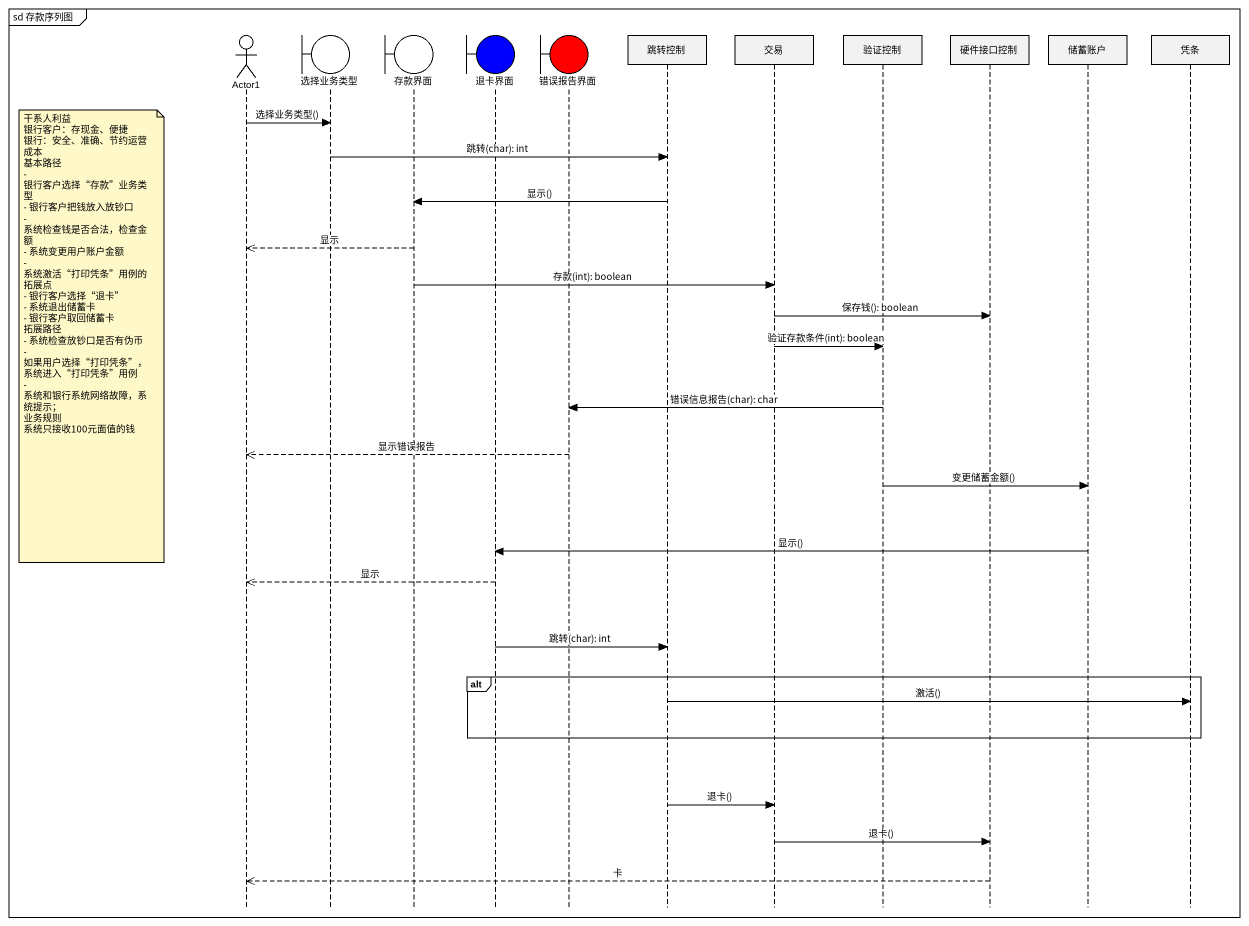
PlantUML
@startuml
mainframe sd 存款序列图
hide footbox
actor Actor1
boundary 选择业务类型
boundary 存款界面
boundary 退卡界面 #0000FF
boundary 错误报告界面 #FF0000
participant 跳转控制
participant 交易
participant 验证控制
participant 硬件接口控制
participant 储蓄账户
participant 凭条

Actor1 -> 选择业务类型 : 选择业务类型()
选择业务类型 -> 跳转控制 : 跳转(char): int
跳转控制 -> 存款界面 : 显示()
存款界面 -->> Actor1 : 显示
存款界面 -> 交易 : 存款(int): boolean
交易 -> 硬件接口控制 : 保存钱(): boolean
note left of Actor1
  干系人利益
  银行客户：存现金、便捷
  银行：安全、准确、节约运营成本
  基本路径
  - 银行客户选择“存款”业务类型
  - 银行客户把钱放入放钞口
  - 系统检查钱是否合法，检查金额
  - 系统变更用户账户金额
  - 系统激活“打印凭条”用例的拓展点
  - 银行客户选择“退卡”
  - 系统退出储蓄卡
  - 银行客户取回储蓄卡
  拓展路径
  - 系统检查放钞口是否有伪币
  - 如果用户选择“打印凭条”，系统进入“打印凭条”用例
  - 系统和银行系统网络故障，系统提示；
  业务规则
  系统只接收100元面值的钱
end note
交易 -> 验证控制 : 验证存款条件(int): boolean
验证控制 -> 错误报告界面 : 错误信息报告(char): char
错误报告界面 -->> Actor1 : 显示错误报告
验证控制 -> 储蓄账户 : 变更储蓄金额()
储蓄账户 -> 退卡界面 : 显示()
退卡界面 -->> Actor1 : 显示
退卡界面 -> 跳转控制 : 跳转(char): int
alt
  跳转控制 -> 凭条 : 激活()
end
跳转控制 -> 交易 : 退卡()
交易 -> 硬件接口控制 : 退卡()
硬件接口控制 -->> Actor1 : 卡
@enduml
